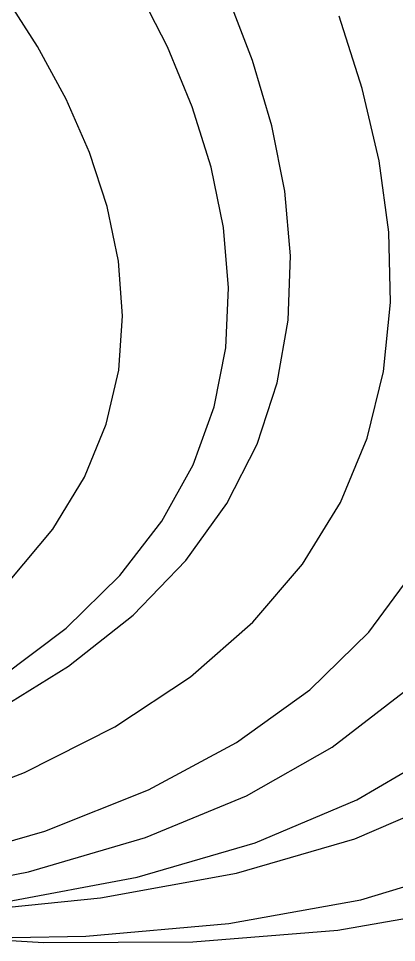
# Model space of a CAD drawing. Extents: x -607 to 1285, y -867 to 355.
# Drawn here: x 1136.6 to 1194.2, y -431.2 to -290.3 of the extents above; entities that cross this region are included whole.
import ezdxf

# ---------------------------------------------------------------- set-up
doc = ezdxf.new("R2010")
doc.units = 0
for name, color, linetype in [('0_10017', 7, 'CONTINUOUS'), ('0_10018', 7, 'CONTINUOUS'), ('0_10019', 7, 'CONTINUOUS'), ('0_10020', 7, 'CONTINUOUS'), ('0_10119', 7, 'CONTINUOUS'), ('0_10120', 7, 'CONTINUOUS'), ('0_10121', 7, 'CONTINUOUS'), ('0_10122', 7, 'CONTINUOUS'), ('0_10123', 7, 'CONTINUOUS'), ('0_10222', 7, 'CONTINUOUS'), ('0_10223', 7, 'CONTINUOUS'), ('0_10224', 7, 'CONTINUOUS'), ('0_10225', 7, 'CONTINUOUS'), ('0_10324', 7, 'CONTINUOUS'), ('0_10325', 7, 'CONTINUOUS'), ('0_10326', 7, 'CONTINUOUS'), ('0_10327', 7, 'CONTINUOUS'), ('0_10328', 7, 'CONTINUOUS'), ('0_9402', 7, 'CONTINUOUS'), ('0_9403', 7, 'CONTINUOUS'), ('0_9404', 7, 'CONTINUOUS'), ('0_9405', 7, 'CONTINUOUS'), ('0_9406', 7, 'CONTINUOUS'), ('0_9407', 7, 'CONTINUOUS'), ('0_9408', 7, 'CONTINUOUS'), ('0_9409', 7, 'CONTINUOUS'), ('0_9410', 7, 'CONTINUOUS'), ('0_9411', 7, 'CONTINUOUS'), ('0_9412', 7, 'CONTINUOUS'), ('0_9503', 7, 'CONTINUOUS'), ('0_9504', 7, 'CONTINUOUS'), ('0_9505', 7, 'CONTINUOUS'), ('0_9506', 7, 'CONTINUOUS'), ('0_9507', 7, 'CONTINUOUS'), ('0_9508', 7, 'CONTINUOUS'), ('0_9509', 7, 'CONTINUOUS'), ('0_9510', 7, 'CONTINUOUS'), ('0_9511', 7, 'CONTINUOUS'), ('0_9512', 7, 'CONTINUOUS'), ('0_9513', 7, 'CONTINUOUS'), ('0_9514', 7, 'CONTINUOUS'), ('0_9606', 7, 'CONTINUOUS'), ('0_9607', 7, 'CONTINUOUS'), ('0_9608', 7, 'CONTINUOUS'), ('0_9609', 7, 'CONTINUOUS'), ('0_9610', 7, 'CONTINUOUS'), ('0_9611', 7, 'CONTINUOUS'), ('0_9612', 7, 'CONTINUOUS'), ('0_9613', 7, 'CONTINUOUS'), ('0_9614', 7, 'CONTINUOUS'), ('0_9615', 7, 'CONTINUOUS'), ('0_9616', 7, 'CONTINUOUS'), ('0_9617', 7, 'CONTINUOUS'), ('0_9707', 7, 'CONTINUOUS'), ('0_9708', 7, 'CONTINUOUS'), ('0_9709', 7, 'CONTINUOUS'), ('0_9710', 7, 'CONTINUOUS'), ('0_9711', 7, 'CONTINUOUS'), ('0_9712', 7, 'CONTINUOUS'), ('0_9713', 7, 'CONTINUOUS'), ('0_9714', 7, 'CONTINUOUS'), ('0_9715', 7, 'CONTINUOUS'), ('0_9716', 7, 'CONTINUOUS'), ('0_9717', 7, 'CONTINUOUS'), ('0_9718', 7, 'CONTINUOUS'), ('0_9719', 7, 'CONTINUOUS'), ('0_9810', 7, 'CONTINUOUS'), ('0_9811', 7, 'CONTINUOUS'), ('0_9812', 7, 'CONTINUOUS'), ('0_9813', 7, 'CONTINUOUS'), ('0_9814', 7, 'CONTINUOUS'), ('0_9815', 7, 'CONTINUOUS'), ('0_9913', 7, 'CONTINUOUS'), ('0_9914', 7, 'CONTINUOUS'), ('0_9915', 7, 'CONTINUOUS'), ('0_9916', 7, 'CONTINUOUS'), ('0_9917', 7, 'CONTINUOUS')]:
    doc.layers.add(name, color=color, linetype=linetype)

msp = doc.modelspace()

# ---------------------------------------------------------------- linework, layer by layer
at = {"layer": '0_10017'}
msp.add_polyline3d([(1134.1024, -425.0414, -2533.1753), (1154.6857, -421.1876, -2512.1296)], dxfattribs=at)
at = {"layer": '0_10018'}
msp.add_polyline3d([(1154.6857, -421.1876, -2512.1296), (1172.6725, -415.9441, -2494.516)], dxfattribs=at)
at = {"layer": '0_10019'}
msp.add_polyline3d([(1172.6725, -415.9441, -2494.516), (1188.1877, -409.4099, -2480.156)], dxfattribs=at)
at = {"layer": '0_10020'}
msp.add_polyline3d([(1188.1877, -409.4099, -2480.156), (1201.3568, -401.6836, -2468.8706)], dxfattribs=at)
at = {"layer": '0_10119'}
msp.add_polyline3d([(1126.5802, -426.6339, -2552.4487), (1149.0908, -424.3579, -2529.1272)], dxfattribs=at)
at = {"layer": '0_10120'}
msp.add_polyline3d([(1149.0908, -424.3579, -2529.1272), (1149.091, -424.3577, -2529.1272)], dxfattribs=at)
at = {"layer": '0_10121'}
msp.add_polyline3d([(1149.091, -424.3577, -2529.1272), (1169.8208, -420.6118, -2508.2788)], dxfattribs=at)
at = {"layer": '0_10122'}
msp.add_polyline3d([(1169.8208, -420.6118, -2508.2788), (1187.8462, -415.3529, -2490.913)], dxfattribs=at)
at = {"layer": '0_10123'}
msp.add_polyline3d([(1187.8462, -415.3529, -2490.913), (1203.3024, -408.6868, -2476.8442)], dxfattribs=at)
at = {"layer": '0_10222'}
msp.add_polyline3d([(1124.3536, -430.5975, -2564.245), (1146.8385, -430.1654, -2540.7788)], dxfattribs=at)
at = {"layer": '0_10223'}
msp.add_polyline3d([(1146.8385, -430.1654, -2540.7788), (1168.6643, -428.2362, -2518.5264)], dxfattribs=at)
at = {"layer": '0_10224'}
msp.add_polyline3d([(1168.6643, -428.2362, -2518.5264), (1188.7767, -424.6473, -2498.6523)], dxfattribs=at)
at = {"layer": '0_10225'}
msp.add_polyline3d([(1188.7767, -424.6473, -2498.6523), (1206.2654, -419.3463, -2482.131)], dxfattribs=at)
at = {"layer": '0_10324'}
msp.add_polyline3d([(1117.0046, -429.7087, -2582.228), (1140.3947, -431.1553, -2557.7395)], dxfattribs=at)
at = {"layer": '0_10325'}
msp.add_polyline3d([(1140.3947, -431.1553, -2557.7395), (1163.1877, -431.0317, -2534.362)], dxfattribs=at)
at = {"layer": '0_10326'}
msp.add_polyline3d([(1163.1877, -431.0317, -2534.362), (1185.292, -429.287, -2512.2068)], dxfattribs=at)
at = {"layer": '0_10327'}
msp.add_polyline3d([(1185.292, -429.287, -2512.2068), (1185.292, -429.2866, -2512.2068)], dxfattribs=at)
at = {"layer": '0_10328'}
msp.add_polyline3d([(1185.292, -429.2866, -2512.2068), (1205.648, -425.7395, -2492.4192)], dxfattribs=at)
at = {"layer": '0_9402'}
msp.add_polyline3d([(1135.3369, -375.9274, -2470.751), (1141.8181, -368.1852, -2467.3823)], dxfattribs=at)
at = {"layer": '0_9403'}
msp.add_polyline3d([(1141.8181, -368.1852, -2467.3823), (1146.6595, -360.2427, -2466.252)], dxfattribs=at)
at = {"layer": '0_9404'}
msp.add_polyline3d([(1146.6595, -360.2427, -2466.252), (1149.9707, -352.1423, -2467.192)], dxfattribs=at)
at = {"layer": '0_9405'}
msp.add_polyline3d([(1149.9707, -352.1423, -2467.192), (1151.8608, -343.927, -2470.0337)], dxfattribs=at)
at = {"layer": '0_9406'}
msp.add_polyline3d([(1151.8608, -343.927, -2470.0337), (1152.4398, -335.6392, -2474.6091)], dxfattribs=at)
at = {"layer": '0_9407'}
msp.add_polyline3d([(1152.4398, -335.6392, -2474.6091), (1151.817, -327.3212, -2480.75)], dxfattribs=at)
at = {"layer": '0_9408'}
msp.add_polyline3d([(1151.817, -327.3212, -2480.75), (1150.1018, -319.0159, -2488.288)], dxfattribs=at)
at = {"layer": '0_9409'}
msp.add_polyline3d([(1150.1018, -319.0159, -2488.288), (1147.4039, -310.7656, -2497.055)], dxfattribs=at)
at = {"layer": '0_9410'}
msp.add_polyline3d([(1147.4039, -310.7656, -2497.055), (1143.8329, -302.613, -2506.8828)], dxfattribs=at)
at = {"layer": '0_9411'}
msp.add_polyline3d([(1143.8329, -302.613, -2506.8828), (1139.498, -294.6007, -2517.603)], dxfattribs=at)
at = {"layer": '0_9412'}
msp.add_polyline3d([(1139.498, -294.6007, -2517.603), (1134.5092, -286.7712, -2529.0474)], dxfattribs=at)
at = {"layer": '0_9503'}
msp.add_polyline3d([(1133.7522, -390.8275, -2480.2002), (1143.8423, -383.2286, -2472.1396)], dxfattribs=at)
at = {"layer": '0_9504'}
msp.add_polyline3d([(1143.8423, -383.2286, -2472.1396), (1152.0422, -375.2481, -2466.672)], dxfattribs=at)
at = {"layer": '0_9505'}
msp.add_polyline3d([(1152.0422, -375.2481, -2466.672), (1158.4644, -366.9365, -2463.627)], dxfattribs=at)
at = {"layer": '0_9506'}
msp.add_polyline3d([(1158.4644, -366.9365, -2463.627), (1163.2206, -358.3455, -2462.8328)], dxfattribs=at)
at = {"layer": '0_9507'}
msp.add_polyline3d([(1163.2206, -358.3455, -2462.8328), (1166.4231, -349.5263, -2464.119)], dxfattribs=at)
at = {"layer": '0_9508'}
msp.add_polyline3d([(1166.4231, -349.5263, -2464.119), (1168.1841, -340.5299, -2467.3142)], dxfattribs=at)
at = {"layer": '0_9509'}
msp.add_polyline3d([(1168.1841, -340.5299, -2467.3142), (1168.6154, -331.4077, -2472.248)], dxfattribs=at)
at = {"layer": '0_9510'}
msp.add_polyline3d([(1168.6154, -331.4077, -2472.248), (1167.8293, -322.2108, -2478.7495)], dxfattribs=at)
at = {"layer": '0_9511'}
msp.add_polyline3d([(1167.8293, -322.2108, -2478.7495), (1165.938, -312.9904, -2486.6472)], dxfattribs=at)
at = {"layer": '0_9512'}
msp.add_polyline3d([(1165.938, -312.9904, -2486.6472), (1163.0535, -303.7976, -2495.7705)], dxfattribs=at)
at = {"layer": '0_9513'}
msp.add_polyline3d([(1163.0535, -303.7976, -2495.7705), (1159.2877, -294.684, -2505.9485)], dxfattribs=at)
at = {"layer": '0_9514'}
msp.add_polyline3d([(1159.2877, -294.684, -2505.9485), (1154.753, -285.7003, -2517.0103)], dxfattribs=at)
at = {"layer": '0_9606'}
msp.add_polyline3d([(1132.3645, -396.335, -2494.4907), (1144.2148, -389.0538, -2484.1455)], dxfattribs=at)
at = {"layer": '0_9607'}
msp.add_polyline3d([(1144.2148, -389.0538, -2484.1455), (1154.0896, -381.2439, -2476.5005)], dxfattribs=at)
at = {"layer": '0_9608'}
msp.add_polyline3d([(1154.0896, -381.2439, -2476.5005), (1162.0991, -372.9634, -2471.389)], dxfattribs=at)
at = {"layer": '0_9609'}
msp.add_polyline3d([(1162.0991, -372.9634, -2471.389), (1168.3536, -364.2699, -2468.6443)], dxfattribs=at)
at = {"layer": '0_9610'}
msp.add_polyline3d([(1168.3536, -364.2699, -2468.6443), (1172.9637, -355.2216, -2468.0999)], dxfattribs=at)
at = {"layer": '0_9611'}
msp.add_polyline3d([(1172.9637, -355.2216, -2468.0999), (1176.0397, -345.8761, -2469.5889)], dxfattribs=at)
at = {"layer": '0_9612'}
msp.add_polyline3d([(1176.0397, -345.8761, -2469.5889), (1177.6918, -336.2913, -2472.9443)], dxfattribs=at)
at = {"layer": '0_9613'}
msp.add_polyline3d([(1177.6918, -336.2913, -2472.9443), (1178.0305, -326.5253, -2478)], dxfattribs=at)
at = {"layer": '0_9614'}
msp.add_polyline3d([(1178.0305, -326.5253, -2478), (1177.1663, -316.6356, -2484.5889)], dxfattribs=at)
at = {"layer": '0_9615'}
msp.add_polyline3d([(1177.1663, -316.6356, -2484.5889), (1175.2092, -306.6804, -2492.5442)], dxfattribs=at)
at = {"layer": '0_9616'}
msp.add_polyline3d([(1175.2092, -306.6804, -2492.5442), (1172.27, -296.7175, -2501.6992)], dxfattribs=at)
at = {"layer": '0_9617'}
msp.add_polyline3d([(1172.27, -296.7175, -2501.6992), (1168.459, -286.8048, -2511.8875)], dxfattribs=at)
at = {"layer": '0_9707'}
msp.add_polyline3d([(1121.492, -411.3882, -2514.201), (1137.5166, -405.2277, -2498.42)], dxfattribs=at)
at = {"layer": '0_9708'}
msp.add_polyline3d([(1137.5166, -405.2277, -2498.42), (1151.2488, -398.2897, -2485.7615)], dxfattribs=at)
at = {"layer": '0_9709'}
msp.add_polyline3d([(1151.2488, -398.2897, -2485.7615), (1162.8088, -390.6418, -2476.0476)], dxfattribs=at)
at = {"layer": '0_9710'}
msp.add_polyline3d([(1162.8088, -390.6418, -2476.0476), (1172.3174, -382.3518, -2469.1)], dxfattribs=at)
at = {"layer": '0_9711'}
msp.add_polyline3d([(1172.3174, -382.3518, -2469.1), (1179.895, -373.4872, -2464.741)], dxfattribs=at)
at = {"layer": '0_9712'}
msp.add_polyline3d([(1179.895, -373.4872, -2464.741), (1185.6619, -364.1154, -2462.7922)], dxfattribs=at)
at = {"layer": '0_9713'}
msp.add_polyline3d([(1185.6619, -364.1154, -2462.7922), (1189.7388, -354.3036, -2463.076)], dxfattribs=at)
at = {"layer": '0_9714'}
msp.add_polyline3d([(1189.7388, -354.3036, -2463.076), (1192.2463, -344.1198, -2465.4138)], dxfattribs=at)
at = {"layer": '0_9715'}
msp.add_polyline3d([(1192.2463, -344.1198, -2465.4138), (1193.3047, -333.6311, -2469.628)], dxfattribs=at)
at = {"layer": '0_9716'}
msp.add_polyline3d([(1193.3047, -333.6311, -2469.628), (1193.0349, -322.9051, -2475.5403)], dxfattribs=at)
at = {"layer": '0_9717'}
msp.add_polyline3d([(1193.0349, -322.9051, -2475.5403), (1191.5571, -312.0094, -2482.9727)], dxfattribs=at)
at = {"layer": '0_9718'}
msp.add_polyline3d([(1191.5571, -312.0094, -2482.9727), (1188.9917, -301.0115, -2491.7473)], dxfattribs=at)
at = {"layer": '0_9719'}
msp.add_polyline3d([(1188.9917, -301.0115, -2491.7473), (1185.4596, -289.979, -2501.686)], dxfattribs=at)
at = {"layer": '0_9810'}
msp.add_polyline3d([(1122.2812, -419.4724, -2523.187), (1140.6182, -414.1743, -2504.5698)], dxfattribs=at)
at = {"layer": '0_9811'}
msp.add_polyline3d([(1140.6182, -414.1743, -2504.5698), (1156.4255, -407.884, -2489.3555)], dxfattribs=at)
at = {"layer": '0_9812'}
msp.add_polyline3d([(1156.4255, -407.884, -2489.3555), (1169.8359, -400.679, -2477.3533)], dxfattribs=at)
at = {"layer": '0_9813'}
msp.add_polyline3d([(1169.8359, -400.679, -2477.3533), (1180.9817, -392.6368, -2468.3728)], dxfattribs=at)
at = {"layer": '0_9814'}
msp.add_polyline3d([(1180.9817, -392.6368, -2468.3728), (1189.995, -383.8352, -2462.2236)], dxfattribs=at)
at = {"layer": '0_9815'}
msp.add_polyline3d([(1189.995, -383.8352, -2462.2236), (1197.0085, -374.3516, -2458.715)], dxfattribs=at)
at = {"layer": '0_9913'}
msp.add_polyline3d([(1117.6659, -424.3395, -2539.323), (1138.1019, -420.3666, -2518.077)], dxfattribs=at)
at = {"layer": '0_9914'}
msp.add_polyline3d([(1138.1019, -420.3666, -2518.077), (1155.9543, -415.1566, -2500.297)], dxfattribs=at)
at = {"layer": '0_9915'}
msp.add_polyline3d([(1155.9543, -415.1566, -2500.297), (1171.3492, -408.798, -2485.8022)], dxfattribs=at)
at = {"layer": '0_9916'}
msp.add_polyline3d([(1171.3492, -408.798, -2485.8022), (1184.4122, -401.3798, -2474.4104)], dxfattribs=at)
at = {"layer": '0_9917'}
msp.add_polyline3d([(1184.4122, -401.3798, -2474.4104), (1195.2692, -392.9905, -2465.9404)], dxfattribs=at)

doc.saveas('drawing.dxf')
